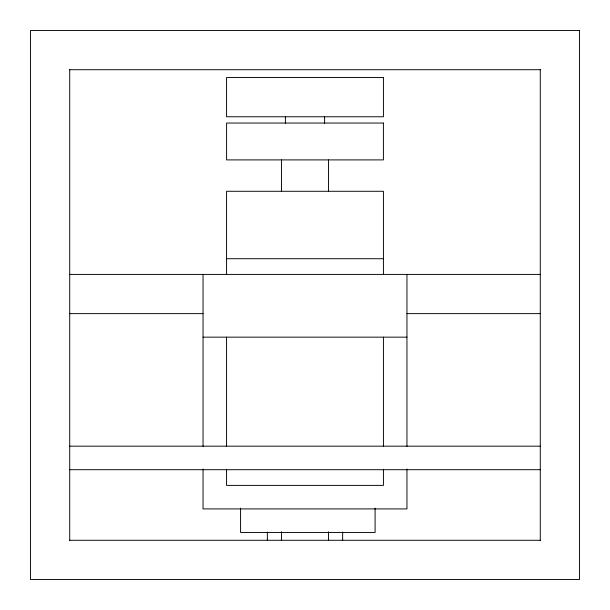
<?xml version="1.0" encoding="UTF-8"?>
<svg xmlns="http://www.w3.org/2000/svg" width="610" height="610" viewBox="0 0 610 610"><rect width="100%" height="100%" fill="white"/><g stroke="black" fill="none" stroke-linecap="round" stroke-linejoin="round"><path stroke-width="0.91" d="M69.715 69.715L540.285 69.715M226.569 258.724L383.431 258.724M69.715 274.416L540.285 274.416M69.715 313.624L203.046 313.624M406.954 313.624L540.285 313.624M203.046 337.155L406.954 337.155M69.715 446.169L540.285 446.169M69.715 469.7L540.285 469.7M69.715 540.285L540.285 540.285M540.285 69.578L540.285 540.422M406.954 274.416L406.954 446.375M406.954 469.037L406.954 508.915L203.046 508.915L203.046 469.037M383.431 274.416L383.431 191.281L226.569 191.281L226.569 274.416M383.431 337.132L383.431 446.421M383.431 469.227L383.431 485.385L226.569 485.385L226.569 469.227M375.097 508.168L375.097 532.446L240.576 532.446L240.576 508.168M342.645 532.095L342.645 540.628M328.531 159.904L328.531 191.281M328.531 531.813L328.531 540.285M324.604 116.769L324.604 123.441M285.396 116.769L285.396 123.441M281.469 159.904L281.469 191.281M281.5 531.813L281.5 540.285M267.355 532.095L267.355 540.628M226.569 337.132L226.569 446.421M203.046 274.416L203.046 446.375M69.715 69.578L69.715 540.422M579.5 30.5L30.5 30.5L30.5 579.5L579.5 579.5L579.5 30.5M383.431 77.554L226.569 77.554L226.569 116.769L383.431 116.769L383.431 77.554M383.408 123.045L226.592 123.045L226.592 159.904L383.408 159.904L383.4 123.045"/></g></svg>
